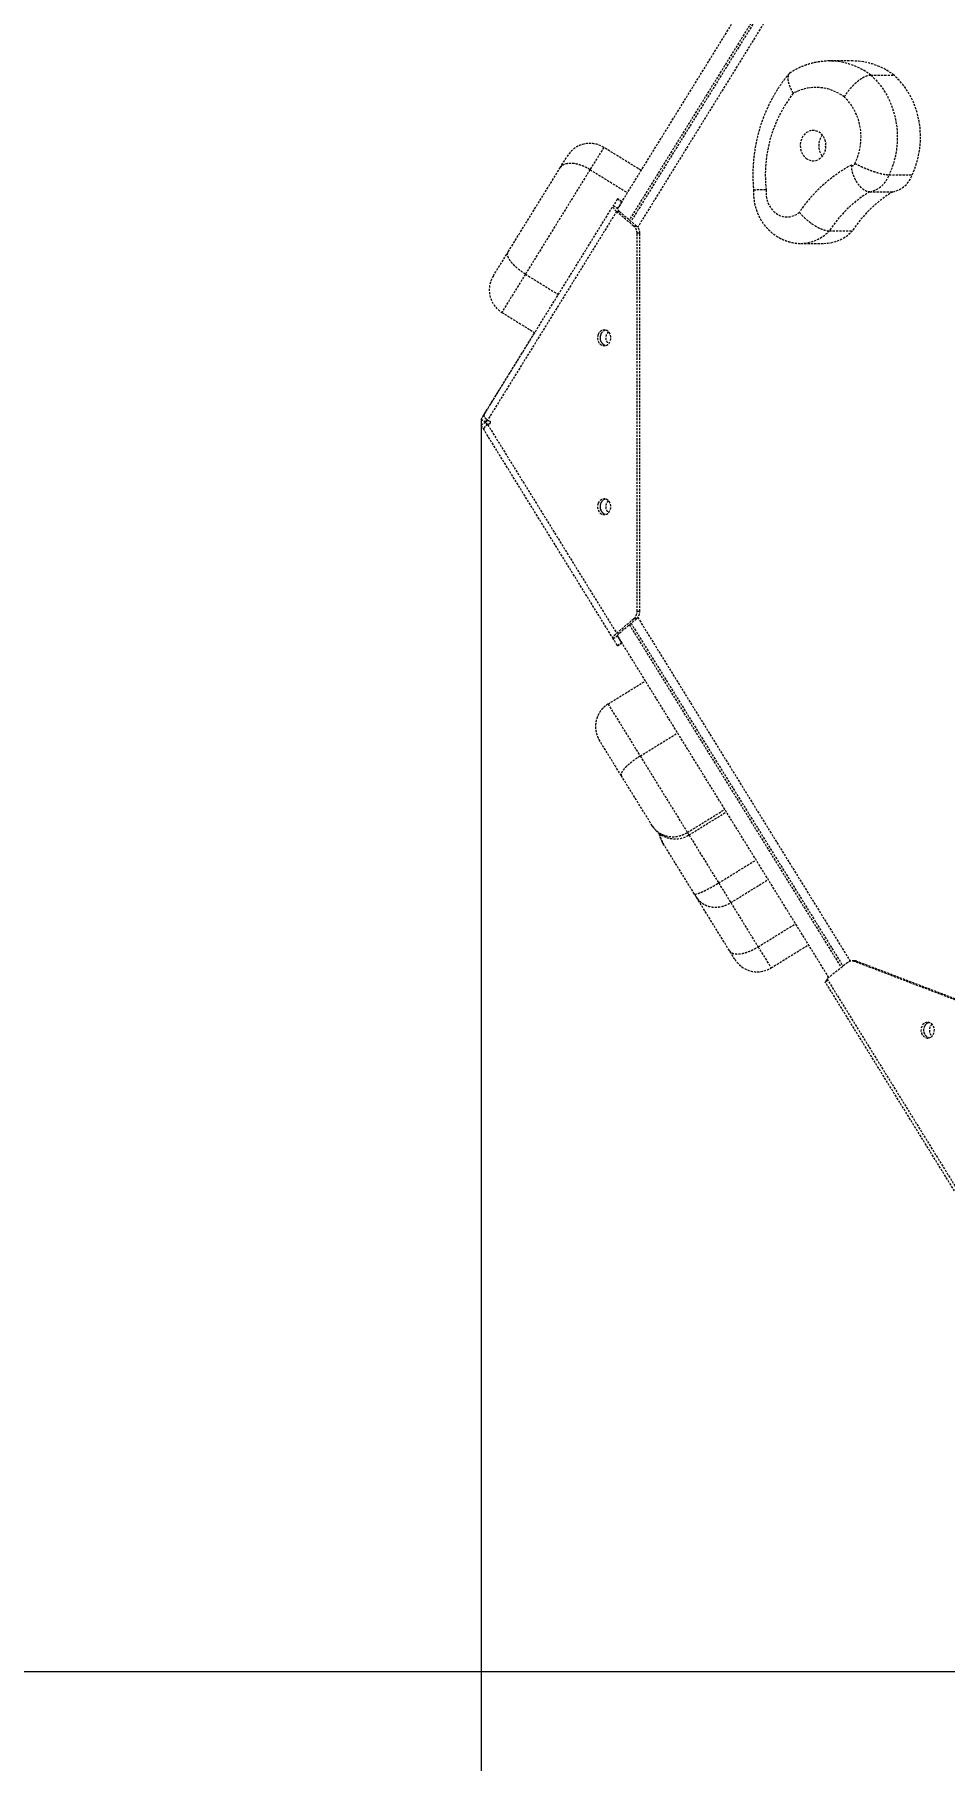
# Model space of a CAD drawing. Header units: millimetres. Extents: x -3160 to 2441, y -2789 to 2239.
# Drawn here: x -821 to -303, y -721 to 260 of the extents above; entities that cross this region are included whole.
import ezdxf

# ---------------------------------------------------------------- set-up
doc = ezdxf.new("R2010")
doc.units = ezdxf.units.MM
doc.linetypes.add('HIDDEN', pattern=[1.905, 1.27, -0.635])
for name, color, linetype in [('DIKOM_ОБЪЕКТ', 7, 'Continuous'), ('DIKOM_РАЗМЕР_ЗОНА', 7, 'Continuous'), ('DIKOM_РАЗМЕР_ОБЪЕКТА', 7, 'Continuous')]:
    doc.layers.add(name, color=color, linetype=linetype)
doc.styles.add('style1', font='arialbd.ttf', dxfattribs={"width": 0.8})
doc.dimstyles.new('1-50', dxfattribs={"dimtxt": 300, "dimasz": 200, "dimexe": 100, "dimexo": 0, "dimgap": 100, "dimtad": 1, "dimtxsty": 'style1', "dimcen": 200, "dimclrd": 7, "dimclre": 7, "dimclrt": 7, "dimadec": 1, "dimazin": 2, "dimtfac": 1, "dimtmove": 0, "dimatfit": 2, "dimfxl": 0, "dimlwd": 25, "dimlwe": 18, "dimarcsym": 0})

# ---------------------------------------------------------------- blocks, each defined once
blk = doc.blocks.new('*D0')
at = {"layer": 'Defpoints', "color": 0, "transparency": 16777216}
for p in [(295.78, 749.54), (-958.64, -670.94), (304.91, -670.94)]:
    blk.add_point(p, dxfattribs=at)
at = {"layer": 'DIKOM_РАЗМЕР_ОБЪЕКТА', "color": 7, "lineweight": 18, "transparency": 16777216}
for p, q in [((295.78, 749.54), (-1058.64, 749.54)), ((304.91, -670.94), (-1058.64, -670.94))]:
    blk.add_line(p, q, dxfattribs=at)
at = {"layer": 'DIKOM_РАЗМЕР_ОБЪЕКТА', "color": 7, "lineweight": 25, "transparency": 16777216}
blk.add_line((-958.64, 549.54), (-958.64, -470.94), dxfattribs=at)
at = {"layer": 'DIKOM_РАЗМЕР_ОБЪЕКТА', "color": 7, "transparency": 16777216}
for points in [[(-991.97, 549.54), (-925.3, 549.54), (-958.64, 749.54)], [(-991.97, -470.94), (-925.3, -470.94), (-958.64, -670.94)]]:
    blk.add_solid(points, dxfattribs=at)
at = {"layer": 'DIKOM_РАЗМЕР_ОБЪЕКТА', "color": 7, "transparency": 16777216, "insert": (-1211.81, 39.3), "char_height": 300, "attachment_point": 5, "rotation": 90, "style": 'style1'}
blk.add_mtext('{\\fArial|b0|i0|c204|p34;1420}', dxfattribs=at)
blk = doc.blocks.new('*D1')
at = {"layer": 'Defpoints', "color": 0, "transparency": 16777216}
for p in [(141.42, 2238.11), (-2709.95, -2159.51), (141.42, -2159.51)]:
    blk.add_point(p, dxfattribs=at)
at = {"layer": 'DIKOM_РАЗМЕР_ЗОНА', "color": 7, "lineweight": 18, "transparency": 16777216}
for p, q in [((141.42, 2238.11), (-2809.95, 2238.11)), ((141.42, -2159.51), (-2809.95, -2159.51))]:
    blk.add_line(p, q, dxfattribs=at)
at = {"layer": 'DIKOM_РАЗМЕР_ЗОНА', "color": 7, "lineweight": 25, "transparency": 16777216}
blk.add_line((-2709.95, 2038.11), (-2709.95, -1959.51), dxfattribs=at)
at = {"layer": 'DIKOM_РАЗМЕР_ЗОНА', "color": 7, "transparency": 16777216}
for points in [[(-2743.28, 2038.11), (-2676.61, 2038.11), (-2709.95, 2238.11)], [(-2743.28, -1959.51), (-2676.61, -1959.51), (-2709.95, -2159.51)]]:
    blk.add_solid(points, dxfattribs=at)
at = {"layer": 'DIKOM_РАЗМЕР_ЗОНА', "color": 7, "transparency": 16777216, "insert": (-2963.12, 8.17), "char_height": 300, "attachment_point": 5, "rotation": 90, "style": 'style1'}
blk.add_mtext('{\\fArial|b0|i0|c204|p34;4400}', dxfattribs=at)
blk = doc.blocks.new('*D2')
at = {"layer": 'Defpoints', "color": 0, "transparency": 16777216}
for p in [(-566.7, 39.68), (853.76, 39.3), (853.76, -1201.88)]:
    blk.add_point(p, dxfattribs=at)
at = {"layer": 'DIKOM_РАЗМЕР_ОБЪЕКТА', "color": 7, "lineweight": 18, "transparency": 16777216}
for p, q in [((-566.7, 39.68), (-566.7, -1301.88)), ((853.76, 39.3), (853.76, -1301.88))]:
    blk.add_line(p, q, dxfattribs=at)
at = {"layer": 'DIKOM_РАЗМЕР_ОБЪЕКТА', "color": 7, "lineweight": 25, "transparency": 16777216}
blk.add_line((-366.7, -1201.88), (653.76, -1201.88), dxfattribs=at)
at = {"layer": 'DIKOM_РАЗМЕР_ОБЪЕКТА', "color": 7, "transparency": 16777216}
for points in [[(-366.7, -1168.54), (-366.7, -1235.21), (-566.7, -1201.88)], [(653.76, -1168.54), (653.76, -1235.21), (853.76, -1201.88)]]:
    blk.add_solid(points, dxfattribs=at)
at = {"layer": 'DIKOM_РАЗМЕР_ОБЪЕКТА', "color": 7, "transparency": 16777216, "insert": (143.53, -948.7), "char_height": 300, "attachment_point": 5, "style": 'style1'}
blk.add_mtext('{\\fArial|b0|i0|c204|p34;1420}', dxfattribs=at)
blk = doc.blocks.new('*D3')
at = {"layer": 'Defpoints', "color": 0, "transparency": 16777216}
for p in [(-2152.02, 39.3), (2440.84, 36.45), (2440.84, -2689.31)]:
    blk.add_point(p, dxfattribs=at)
at = {"layer": 'DIKOM_РАЗМЕР_ЗОНА', "color": 7, "lineweight": 18, "transparency": 16777216}
for p, q in [((-2152.02, 39.3), (-2152.02, -2789.31)), ((2440.84, 36.45), (2440.84, -2789.31))]:
    blk.add_line(p, q, dxfattribs=at)
at = {"layer": 'DIKOM_РАЗМЕР_ЗОНА', "color": 7, "lineweight": 25, "transparency": 16777216}
blk.add_line((-1952.02, -2689.31), (2240.84, -2689.31), dxfattribs=at)
at = {"layer": 'DIKOM_РАЗМЕР_ЗОНА', "color": 7, "transparency": 16777216}
for points in [[(-1952.02, -2655.97), (-1952.02, -2722.64), (-2152.02, -2689.31)], [(2240.84, -2655.97), (2240.84, -2722.64), (2440.84, -2689.31)]]:
    blk.add_solid(points, dxfattribs=at)
at = {"layer": 'DIKOM_РАЗМЕР_ЗОНА', "color": 7, "transparency": 16777216, "insert": (109.23, -2436.13), "char_height": 300, "attachment_point": 5, "style": 'style1'}
blk.add_mtext('{\\fArial|b0|i0|c204|p34;4590}', dxfattribs=at)

msp = doc.modelspace()

# ---------------------------------------------------------------- linework, layer by layer
at = {"layer": 'DIKOM_ОБЪЕКТ', "color": 7, "linetype": 'HIDDEN', "lineweight": 15}
for p, q in [((-489.185, 160.732), (-369.199, 354.874)), ((-362.276, 348.956), (-482.546, 154.354)), ((-361.306, 348.127), (-481.576, 153.526)), ((-357.187, 345.328), (-477.783, 150.199)), ((-355.508, 244.637), (-368.652, 244.637)), ((-345.276, 236.514), (-332.132, 236.514)), ((-475.789, 182.406), (-497.055, 195.55)), ((-504.872, 182.902), (-483.606, 169.759)), ((-334.953, 179.963), (-321.81, 179.963)), ((-345.898, 170.338), (-332.754, 170.338)), ((-564.998, 43.766), (-491.723, 162.334)), ((-489.773, 159.18), (-563.048, 40.612)), ((-489.392, 166.103), (-491.723, 162.334)), ((-491.723, 162.334), (-489.171, 160.757)), ((-489.773, 159.18), (-479.904, 150.751)), ((-489.773, 159.18), (-488.196, 159.18)), ((-486.84, 164.526), (-489.392, 166.103)), ((-486.712, 164.734), (-489.263, 166.311)), ((-486.84, 164.526), (-489.171, 160.757)), ((-488.196, 159.18), (-478.327, 150.751)), ((-479.904, 150.751), (-478.327, 150.751)), ((-368.917, 148.079), (-355.774, 148.079)), ((-478.143, -68.119), (-478.151, 146.706)), ((-476.574, 146.706), (-478.151, 146.706)), ((-476.566, -68.119), (-476.574, 146.706)), ((-385.096, 140.973), (-371.953, 140.973)), ((-541.593, 123.487), (-522.878, 111.92)), ((-555.01, 101.778), (-536.295, 90.211)), ((-556.146, 58.093), (-536.295, 90.212)), ((-565.812, 42.453), (-558.272, 54.652)), ((-558.271, 54.651), (-558.272, 54.652)), ((-556.146, 58.093), (-556.144, 58.092)), ((-566.759, 40.916), (-564.983, 43.79)), ((-564.207, 39.339), (-566.759, 40.916)), ((-564.207, 39.239), (-566.759, 37.662)), ((-565.897, 42.311), (-565.812, 42.453)), ((-565.816, 42.446), (-565.812, 42.453)), ((-565.81, 42.452), (-565.812, 42.453)), ((-564.207, 39.339), (-563.306, 40.796)), ((-564.195, 39.336), (-564.207, 39.339)), ((-563.306, 37.781), (-564.207, 39.239)), ((-564.207, 39.239), (-564.195, 39.236)), ((-563.297, 40.789), (-564.195, 39.336)), ((-563.048, 40.612), (-561.8, 39.939)), ((-564.983, 34.789), (-566.759, 37.662)), ((-565.471, 35.578), (-564.997, 34.812)), ((-564.997, 34.812), (-565.471, 35.578)), ((-565.47, 35.578), (-565.471, 35.578)), ((-491.714, -83.748), (-564.997, 34.812)), ((-563.299, 37.786), (-564.195, 39.236)), ((-563.319, 37.823), (-561.801, 38.642)), ((-561.8, 38.64), (-563.048, 37.967)), ((-563.048, 37.967), (-489.764, -80.594)), ((-561.797, 38.642), (-561.801, 38.642)), ((-478.143, -68.119), (-476.566, -68.119)), ((-489.764, -80.594), (-479.896, -72.164)), ((-488.187, -80.594), (-478.319, -72.164)), ((-482.538, -75.768), (-362.12, -270.607)), ((-481.567, -74.939), (-361.126, -269.818)), ((-478.319, -72.164), (-479.896, -72.164)), ((-477.775, -71.612), (-357.031, -266.979)), ((-491.69, -83.787), (-491.972, -83.33)), ((-489.162, -82.171), (-491.714, -83.748)), ((-489.383, -87.518), (-491.714, -83.748)), ((-488.187, -80.594), (-489.764, -80.594)), ((-489.383, -87.518), (-486.831, -85.94)), ((-489.254, -87.726), (-486.702, -86.148)), ((-369.218, -276.242), (-489.175, -82.147)), ((-486.831, -85.94), (-489.162, -82.171)), ((-494.66, -120.825), (-473.394, -107.682)), ((-476.378, -150.405), (-455.112, -137.262)), ((-449.534, -193.84), (-428.268, -180.696)), ((-448.66, -195.254), (-427.394, -182.111)), ((-469.306, -190.381), (-468.505, -191.549)), ((-431.789, -222.552), (-410.523, -209.408)), ((-424.887, -233.721), (-403.62, -220.578)), ((-409.361, -258.842), (-388.095, -245.698)), ((-401.972, -270.798), (-380.706, -257.654)), ((-358.474, -267.713), (-370.235, -277.05)), ((-354.516, -266.856), (-356.093, -266.856)), ((-181.495, -333.293), (-354.779, -267.101)), ((-353.202, -267.101), (-354.779, -267.101)), ((-179.917, -333.294), (-353.202, -267.101)), ((-371.241, -278.677), (-369.786, -277.778)), ((-297.759, -397.589), (-371.241, -278.677)), ((-370.235, -277.05), (-296.753, -395.962))]:
    msp.add_line(p, q, dxfattribs=at)
at = {"layer": 'DIKOM_ОБЪЕКТ', "color": 7, "linetype": 'HIDDEN', "lineweight": 15, "flags": 128}
for points in [[(-345.276, 236.514), (-342.677, 234.017), (-340.28, 231.256), (-338.104, 228.254), (-336.165, 225.034), (-334.481, 221.622), (-333.063, 218.046), (-331.924, 214.335), (-331.074, 210.519), (-330.518, 206.629), (-330.261, 202.695), (-330.306, 198.751), (-330.651, 194.827), (-331.295, 190.955), (-332.232, 187.167), (-333.455, 183.493), (-334.953, 179.963)], [(-321.81, 179.963), (-320.311, 183.493), (-319.089, 187.167), (-318.152, 190.955), (-317.508, 194.827), (-317.162, 198.751), (-317.118, 202.695), (-317.374, 206.629), (-317.93, 210.519), (-318.781, 214.335), (-319.92, 218.046), (-321.337, 221.622), (-323.022, 225.034), (-324.961, 228.254), (-327.137, 231.256), (-329.534, 234.017), (-332.132, 236.514)], [(-354.424, 186.374), (-353.135, 189.235), (-352.127, 192.247), (-351.412, 195.373), (-350.998, 198.573), (-350.892, 201.808), (-351.093, 205.036), (-351.601, 208.218), (-352.408, 211.313), (-353.504, 214.282), (-354.876, 217.089), (-356.507, 219.698), (-358.375, 222.076), (-360.457, 224.193)], [(-382.106, 189.295), (-380.784, 188.499), (-379.354, 188.032), (-377.872, 187.913), (-376.401, 188.147), (-375, 188.725), (-373.726, 189.622), (-372.632, 190.803), (-371.763, 192.218), (-371.154, 193.81), (-370.83, 195.513), (-370.804, 197.258), (-371.077, 198.974), (-371.639, 200.59), (-372.466, 202.04), (-373.524, 203.264), (-374.77, 204.213), (-376.153, 204.848), (-377.617, 205.142), (-379.101, 205.084), (-380.544, 204.676), (-381.889, 203.935), (-383.079, 202.891), (-384.065, 201.586), (-384.808, 200.075), (-385.277, 198.419), (-385.453, 196.686), (-385.329, 194.946), (-384.909, 193.272), (-384.211, 191.731), (-383.264, 190.387), (-382.106, 189.295)], [(-521.927, 183.838), (-520.871, 185.546), (-519.931, 187.068), (-519.131, 188.363), (-518.493, 189.395), (-518.035, 190.136), (-517.77, 190.565), (-517.701, 190.676)], [(-497.055, 195.55), (-497.085, 195.502), (-497.283, 195.182), (-497.666, 194.561), (-498.23, 193.649), (-498.968, 192.456), (-499.87, 190.996), (-500.925, 189.289), (-502.12, 187.354), (-503.442, 185.217), (-504.872, 182.902)], [(-551.37, 136.198), (-548.8, 140.356), (-546.206, 144.554), (-543.6, 148.77), (-540.998, 152.981), (-538.413, 157.164), (-535.858, 161.297), (-533.348, 165.358), (-530.897, 169.325), (-528.516, 173.177), (-526.22, 176.893), (-524.019, 180.453), (-521.927, 183.838)], [(-504.872, 182.902), (-507.298, 178.977), (-509.838, 174.867), (-512.479, 170.593), (-515.21, 166.174), (-518.018, 161.632), (-520.888, 156.987), (-523.808, 152.262), (-526.764, 147.479), (-529.743, 142.661), (-532.728, 137.829), (-535.708, 133.008), (-538.668, 128.22), (-541.593, 123.487)], [(-404.816, 171.602), (-404.882, 169.285), (-404.621, 166.988), (-404.042, 164.773), (-403.16, 162.7), (-402, 160.826), (-400.592, 159.203), (-398.976, 157.875), (-397.196, 156.879), (-395.301, 156.241), (-393.342, 155.98), (-391.373, 156.102), (-389.448, 156.604), (-387.62, 157.472), (-385.939, 158.682)], [(-489.773, 159.18), (-490.313, 159.666), (-490.782, 160.144), (-491.171, 160.602), (-491.473, 161.034), (-491.682, 161.43), (-491.795, 161.783), (-491.809, 162.087), (-491.723, 162.334)], [(-488.196, 159.18), (-488.466, 159.423), (-488.7, 159.662), (-488.895, 159.891), (-489.046, 160.107), (-489.151, 160.305), (-489.207, 160.482), (-489.214, 160.633), (-489.171, 160.757)], [(-487.213, 163.922), (-487.047, 164.192), (-486.911, 164.41), (-486.81, 164.574), (-486.744, 164.682), (-486.714, 164.731), (-486.72, 164.721), (-486.762, 164.652), (-486.84, 164.526)], [(-559.883, 122.424), (-559.798, 122.561), (-559.528, 122.999), (-559.074, 123.733), (-558.442, 124.756), (-557.638, 126.057), (-556.669, 127.624), (-555.546, 129.441), (-554.28, 131.49), (-552.883, 133.75), (-551.37, 136.198)], [(-541.593, 123.487), (-543.599, 120.24), (-545.484, 117.19), (-547.234, 114.359), (-548.834, 111.77), (-550.271, 109.445), (-551.535, 107.4), (-552.614, 105.654), (-553.501, 104.219), (-554.188, 103.107), (-554.67, 102.327), (-554.943, 101.885), (-555.01, 101.778)], [(-500.342, 89.169), (-500.651, 87.941), (-500.653, 86.66), (-500.348, 85.43), (-499.76, 84.352), (-498.938, 83.511), (-497.948, 82.977), (-496.869, 82.793), (-495.791, 82.973), (-494.799, 83.503), (-493.974, 84.34), (-493.384, 85.417), (-493.075, 86.645), (-493.073, 87.926), (-493.378, 89.155), (-493.966, 90.234), (-494.788, 91.074), (-495.778, 91.608), (-496.856, 91.793), (-497.935, 91.613), (-498.927, 91.083), (-499.752, 90.245), (-500.342, 89.169)], [(-558.272, 54.652), (-557.963, 55.152), (-557.659, 55.645), (-557.363, 56.124), (-557.079, 56.583), (-556.812, 57.015), (-556.565, 57.414), (-556.342, 57.775), (-556.146, 58.093)], [(-500.339, -6.831), (-500.647, -8.059), (-500.649, -9.34), (-500.344, -10.57), (-499.756, -11.648), (-498.934, -12.489), (-497.944, -13.023), (-496.866, -13.207), (-495.787, -13.027), (-494.795, -12.497), (-493.971, -11.66), (-493.38, -10.583), (-493.071, -9.355), (-493.069, -8.074), (-493.375, -6.845), (-493.962, -5.766), (-494.784, -4.926), (-495.775, -4.392), (-496.853, -4.207), (-497.932, -4.387), (-498.923, -4.917), (-499.748, -5.755), (-500.339, -6.831)], [(-491.714, -83.748), (-491.799, -83.501), (-491.786, -83.197), (-491.673, -82.844), (-491.464, -82.448), (-491.162, -82.016), (-490.773, -81.557), (-490.304, -81.08), (-489.764, -80.594)], [(-489.254, -87.726), (-489.262, -87.713), (-489.305, -87.644), (-489.383, -87.518)], [(-489.162, -82.171), (-489.205, -82.047), (-489.198, -81.895), (-489.142, -81.719), (-489.037, -81.521), (-488.886, -81.305), (-488.691, -81.076), (-488.457, -80.837), (-488.187, -80.594)], [(-486.831, -85.94), (-486.753, -86.067), (-486.71, -86.135), (-486.704, -86.145), (-486.734, -86.096), (-486.801, -85.989), (-486.902, -85.825), (-487.037, -85.606), (-487.204, -85.336)], [(-494.66, -120.825), (-494.077, -121.769), (-493.291, -123.04), (-492.309, -124.629), (-491.138, -126.524), (-489.788, -128.708), (-488.269, -131.165), (-486.595, -133.875), (-484.777, -136.817), (-482.83, -139.966), (-480.77, -143.299), (-478.614, -146.788), (-476.378, -150.405)], [(-487.092, -161.603), (-488.839, -158.775), (-490.513, -156.067), (-492.095, -153.507), (-493.571, -151.12), (-494.925, -148.929), (-496.144, -146.956), (-497.215, -145.222), (-498.129, -143.744), (-498.876, -142.535), (-499.448, -141.609)], [(-476.378, -150.405), (-474.34, -153.704), (-472.275, -157.044), (-470.201, -160.4), (-468.135, -163.744), (-466.092, -167.049), (-464.09, -170.288), (-462.145, -173.435), (-460.272, -176.466), (-458.487, -179.355), (-456.803, -182.078), (-455.236, -184.615), (-453.796, -186.944), (-452.496, -189.048), (-451.347, -190.908), (-450.357, -192.509), (-449.534, -193.84)], [(-469.486, -190.089), (-470.123, -189.059), (-470.932, -187.75), (-471.904, -186.178), (-473.025, -184.363), (-474.283, -182.327), (-475.661, -180.098), (-477.142, -177.701), (-478.708, -175.168), (-480.338, -172.53), (-482.013, -169.82), (-483.711, -167.073), (-485.411, -164.322), (-487.092, -161.603)], [(-469.306, -190.381), (-469.319, -190.359), (-469.38, -190.26), (-469.486, -190.089)], [(-449.534, -193.84), (-449.115, -194.519), (-448.829, -194.982), (-448.681, -195.22), (-448.66, -195.254)], [(-448.66, -195.254), (-447.808, -196.633), (-445.969, -199.608), (-444.052, -202.711), (-442.071, -205.916), (-440.043, -209.198), (-437.984, -212.529), (-435.911, -215.883), (-433.841, -219.233), (-431.789, -222.552)], [(-463.299, -200.099), (-463.664, -199.509), (-463.844, -199.217), (-463.865, -199.185)], [(-445.542, -228.831), (-447.219, -226.118), (-448.917, -223.37), (-450.617, -220.62), (-452.296, -217.903), (-453.934, -215.253), (-455.509, -212.704), (-457.003, -210.287), (-458.397, -208.032), (-459.672, -205.969), (-460.813, -204.122), (-461.806, -202.515), (-462.638, -201.169), (-463.299, -200.099)], [(-431.789, -222.552), (-430.702, -224.312), (-429.646, -226.02), (-428.64, -227.648), (-427.7, -229.169), (-426.841, -230.558), (-426.078, -231.793), (-425.423, -232.853), (-424.887, -233.721)], [(-444.698, -230.198), (-444.706, -230.183), (-444.76, -230.096), (-444.86, -229.935), (-444.998, -229.711), (-445.166, -229.44), (-445.352, -229.139), (-445.542, -228.831)], [(-425.677, -260.973), (-428.37, -256.616), (-430.992, -252.374), (-433.534, -248.261), (-435.987, -244.291), (-438.343, -240.479), (-440.594, -236.838), (-442.731, -233.38), (-444.747, -230.117)], [(-424.887, -233.721), (-423.211, -236.432), (-421.448, -239.285), (-419.603, -242.27), (-417.682, -245.378), (-415.691, -248.6), (-413.636, -251.925), (-411.524, -255.342), (-409.361, -258.842)], [(-422.618, -265.924), (-422.669, -265.841), (-422.912, -265.447), (-423.349, -264.74), (-423.968, -263.739), (-424.751, -262.472), (-425.677, -260.973)], [(-409.361, -258.842), (-407.961, -261.107), (-406.675, -263.188), (-405.518, -265.059), (-404.507, -266.696), (-403.652, -268.08), (-402.964, -269.193), (-402.452, -270.021), (-402.122, -270.555), (-401.978, -270.787), (-401.972, -270.798)], [(-311.128, -310.113), (-310.264, -309.333), (-309.622, -308.298), (-309.254, -307.092), (-309.19, -305.813), (-309.435, -304.565), (-309.969, -303.449), (-310.749, -302.555), (-311.712, -301.955), (-312.779, -301.699), (-313.865, -301.806), (-314.881, -302.269), (-315.745, -303.049), (-316.387, -304.084), (-316.755, -305.29), (-316.819, -306.568), (-316.574, -307.816), (-316.04, -308.933), (-315.26, -309.827), (-314.297, -310.427), (-313.229, -310.683), (-312.144, -310.576), (-311.128, -310.113)], [(-313.303, -302.269), (-312.287, -301.806), (-312.235, -301.793)]]:
    msp.add_lwpolyline(points, dxfattribs=at)
at = {"layer": 'DIKOM_ОБЪЕКТ', "color": 7, "linetype": 'HIDDEN', "lineweight": 15}
for centre, radius, start, end in [((-368.976, 206.006), 38.632, 52.157312, 89.504808), ((-355.725, 206.316), 38.321, 52.000421, 89.675927), ((-329.966, 179.984), 75.318, 142.082563, 186.389936), ((-376.508, 203.117), 26.492, 52.709256, 119.08215), ((-504.941, 182.79), 15, 58.282526, 148.282526), ((-365.272, 196.535), 9.684, 141.575331, 218.424669), ((-366.288, 196.535), 4.907, 160.430132, 199.569868), ((-317.097, 112.463), 82.918, 118.239435, 146.123386), ((-355.572, 186.374), 1.148, 228.625195, 0.01521), ((-348.649, 184.502), 14.429, 280.994166, 341.664738), ((-335.506, 184.502), 14.429, 280.994001, 341.664903), ((-309.532, 109.696), 70.71, 120.95049, 147.123609), ((-296.388, 109.696), 70.71, 120.950538, 147.123561), ((-426.086, 127.078), 74.368, 148.159259, 148.347776), ((-483.466, 146.805), 5.316, 358.939222, 47.930531), ((-481.889, 146.805), 5.316, 358.939222, 47.930531), ((-385.332, 163.479), 22.508, 270.799341, 316.827906), ((-372.299, 163.733), 22.762, 270.87163, 316.551934), ((-547.124, 114.538), 15, 148.282526, 238.282526), ((-494.54, 87.311), 4.668, 145.57102, 251.101015), ((-494.513, 87.275), 4.655, 155.989378, 250.44477), ((-495.021, 87.878), 3.961, 105.466194, 160.981922), ((-495.103, 88.03), 3.808, 105.253539, 149.705555), ((-491.435, 87.306), 4.503, 130.800919, 229.439081), ((-560.708, 39.299), 6, 165.794967, 194.374403), ((-560.708, 39.299), 3, 153.76914, 211.721733), ((-494.537, -8.689), 4.668, 145.571073, 251.100944), ((-494.509, -8.725), 4.655, 155.98937, 250.444753), ((-495.017, -8.122), 3.961, 105.467332, 160.981969), ((-495.099, -7.97), 3.808, 105.253457, 149.705519), ((-491.431, -8.694), 4.503, 130.800399, 229.4396), ((-483.458, -68.218), 5.316, 312.073533, 1.06567), ((-481.882, -68.217), 5.317, 312.075764, 1.063438), ((-456.546, -182.495), 15, 222.706671, 301.717474), ((-451.105, -191.299), 15, 191.536265, 211.717474), ((-431.938, -222.312), 15, 211.717474, 217.134185), ((-409.858, -258.038), 15, 211.717474, 301.717474), ((-356.099, -270.595), 3.735, 69.308391, 129.491519), ((-354.521, -270.532), 3.675, 68.97289, 89.923737), ((-367.238, -279.919), 3.962, 136.952329, 158.798973), ((-310.661, -306.203), 4.678, 145.64873, 250.129669), ((-310.605, -306.148), 4.725, 124.826149, 250.529115), ((-311.241, -305.479), 3.8, 104.294543, 149.733336), ((-307.745, -306.093), 4.3, 129.802257, 181.539492), ((-307.742, -306.323), 4.304, 178.474825, 229.832796)]:
    msp.add_arc(centre, radius, start, end, dxfattribs=at)
for centre, ratio, start_param, end_param in [((-562.203, 39.291), 0.9341131, 5.2362204, 6.8057608), ((-562.202, 39.289), 0.9341396, 5.2358837, 7.3302788)]:
    msp.add_ellipse(centre, major_axis=(0.803, 0), ratio=ratio, start_param=start_param, end_param=end_param, dxfattribs=at)
for points, knots in [([(-391.643, 237.51), (-392.116, 236.955), (-393.637, 235.17), (-396.044, 231.988), (-398.786, 227.913), (-401.297, 223.646), (-403.571, 219.209), (-405.6, 214.618), (-407.375, 209.89), (-408.89, 205.045), (-410.138, 200.1), (-411.115, 195.076), (-411.816, 189.991), (-412.242, 184.865), (-412.378, 179.719), (-412.287, 175.223), (-412.042, 172.459), (-411.948, 171.404)], [0, 0, 0, 0, 0.0318869, 0.1024997, 0.1731884, 0.2440006, 0.3149196, 0.3859297, 0.4570161, 0.5281666, 0.5993692, 0.6706152, 0.7418967, 0.8132075, 0.8845422, 0.9558966, 1, 1, 1, 1]), ([(-391.019, 238.004), (-391.115, 237.958), (-391.536, 237.758), (-392.017, 237.07), (-392.426, 235.968), (-392.513, 234.561), (-392.3, 232.939), (-391.781, 231.11), (-390.877, 228.901), (-389.979, 227.239), (-389.391, 226.28), (-389.384, 226.269)], [0, 0, 0, 0, 0.0378873, 0.1651895, 0.2961531, 0.4239422, 0.555372, 0.6843918, 0.8170606, 0.9979049, 1, 1, 1, 1]), ([(-368.641, 244.629), (-368.702, 244.632), (-369.958, 244.684), (-372.411, 244.493), (-375.969, 244.034), (-379.476, 243.228), (-382.913, 242.129), (-386.256, 240.725), (-388.96, 239.331), (-390.516, 238.36), (-391.037, 238.035)], [0, 0, 0, 0, 0.0078029, 0.1601527, 0.3123682, 0.4645911, 0.6169845, 0.7697008, 0.9228742, 1, 1, 1, 1]), ([(-345.276, 236.514), (-345.732, 236.481), (-346.658, 236.414), (-348.262, 235.877), (-349.988, 235.028), (-351.775, 233.874), (-353.6, 232.436), (-355.38, 230.777), (-357.097, 228.915), (-358.827, 226.741), (-359.904, 225.125), (-360.445, 224.215), (-360.457, 224.193)], [0, 0, 0, 0, 0.1057715, 0.2146139, 0.3203877, 0.4292278, 0.5350208, 0.6438796, 0.749729, 0.8586441, 0.9966452, 1, 1, 1, 1]), ([(-504.872, 182.902), (-505.6, 183.325), (-507.056, 184.17), (-509.332, 185.154), (-511.596, 185.884), (-513.795, 186.335), (-515.86, 186.487), (-517.74, 186.349), (-519.372, 185.915), (-520.859, 185.136), (-521.607, 184.354), (-521.922, 183.846), (-521.927, 183.838)], [0, 0, 0, 0, 0.1069143, 0.2138286, 0.3207375, 0.4276473, 0.5346525, 0.6416589, 0.7489378, 0.8562167, 0.9978492, 1, 1, 1, 1]), ([(-356.331, 185.512), (-356.332, 185.504), (-356.405, 184.849), (-356.355, 183.52), (-355.914, 181.416), (-355.185, 179.216), (-354.139, 177.024), (-352.913, 175.073), (-351.562, 173.403), (-350.134, 172.062), (-348.682, 171.079), (-347.244, 170.457), (-346.346, 170.378), (-345.898, 170.338)], [0, 0, 0, 0, 0.0010789, 0.082536, 0.1644313, 0.2697851, 0.3751538, 0.4795721, 0.5839848, 0.6879782, 0.7919721, 0.8959865, 1, 1, 1, 1]), ([(-354.424, 186.374), (-354.413, 186.37), (-353.512, 185.986), (-351.872, 185.176), (-349.364, 184.044), (-347.034, 183.067), (-344.67, 182.172), (-342.38, 181.404), (-340.183, 180.773), (-338.187, 180.315), (-336.384, 180.019), (-335.434, 179.982), (-334.953, 179.963)], [0, 0, 0, 0, 0.0016816, 0.1432318, 0.2488643, 0.3575566, 0.4631163, 0.5717332, 0.6772692, 0.7858666, 0.8914011, 1, 1, 1, 1]), ([(-411.976, 171.408), (-411.978, 171.393), (-412.059, 170.358), (-411.999, 168.285), (-411.703, 165.22), (-411.081, 162.198), (-410.17, 159.255), (-408.968, 156.428), (-407.489, 153.75), (-405.748, 151.257), (-403.768, 148.979), (-401.572, 146.945), (-399.19, 145.181), (-396.651, 143.706), (-393.989, 142.536), (-391.237, 141.674), (-388.429, 141.158), (-386.339, 140.94), (-385.199, 140.991), (-385.004, 141)], [0, 0, 0, 0, 0.0009769, 0.0674699, 0.1341375, 0.2009438, 0.2678362, 0.3347471, 0.401592, 0.4682728, 0.534685, 0.6007304, 0.6663274, 0.7314238, 0.7959997, 0.8600695, 0.9236777, 0.9868972, 1, 1, 1, 1]), ([(-411.934, 171.405), (-411.93, 171.413), (-411.922, 171.432), (-411.411, 171.468), (-410.502, 171.51), (-409.186, 171.55), (-407.359, 171.586), (-405.79, 171.6), (-404.831, 171.602), (-404.816, 171.602)], [0, 0, 0, 0, 0.1176285, 0.2825982, 0.4475629, 0.6129498, 0.7783353, 0.9966819, 1, 1, 1, 1]), ([(-385.939, 158.682), (-385.93, 158.671), (-385.258, 157.845), (-383.954, 156.416), (-381.884, 154.511), (-379.904, 152.923), (-377.867, 151.509), (-375.833, 150.299), (-373.861, 149.327), (-372.012, 148.615), (-370.32, 148.166), (-369.385, 148.108), (-368.917, 148.079)], [0, 0, 0, 0, 0.0020438, 0.1451528, 0.2524598, 0.3597637, 0.4666008, 0.5734366, 0.6800747, 0.7867092, 0.8933564, 1, 1, 1, 1]), ([(-541.593, 123.487), (-542.287, 123.933), (-543.695, 124.838), (-545.634, 126.318), (-547.4, 127.855), (-548.904, 129.391), (-550.134, 130.909), (-551.036, 132.346), (-551.596, 133.687), (-551.812, 135.026), (-551.61, 135.811), (-551.373, 136.194), (-551.37, 136.198)], [0, 0, 0, 0, 0.1043104, 0.2116554, 0.3159639, 0.4232779, 0.527986, 0.635677, 0.7413941, 0.8501008, 0.9982862, 1, 1, 1, 1]), ([(-566.525, 40.772), (-566.619, 40.278), (-566.807, 39.29), (-566.617, 38.303), (-566.521, 37.808)], [0, 0, 0, 0, 0.4997344, 1, 1, 1, 1]), ([(-564.998, 43.766), (-565.094, 43.512), (-565.27, 43.047), (-564.958, 42.21), (-564.265, 41.409), (-563.474, 40.891), (-563.048, 40.612)], [0, 0, 0, 0, 0.2731888, 0.500018, 0.7304047, 1, 1, 1, 1]), ([(-563.048, 37.967), (-563.478, 37.681), (-564.266, 37.157), (-564.963, 36.36), (-565.275, 35.535), (-565.095, 35.065), (-564.997, 34.812)], [0, 0, 0, 0, 0.273191, 0.5000196, 0.7304031, 1, 1, 1, 1]), ([(-494.66, -120.825), (-495.341, -121.293), (-496.722, -122.241), (-498.447, -124.069), (-499.872, -126.156), (-500.915, -128.439), (-501.571, -130.886), (-501.81, -133.396), (-501.625, -135.94), (-500.947, -138.728), (-500.074, -140.593), (-499.455, -141.598), (-499.448, -141.609)], [0, 0, 0, 0, 0.1043126, 0.2116564, 0.3159649, 0.4232783, 0.527987, 0.6356765, 0.7413941, 0.8501013, 0.9982857, 1, 1, 1, 1]), ([(-476.378, -150.405), (-477.08, -150.851), (-478.503, -151.755), (-480.495, -153.186), (-482.334, -154.639), (-483.929, -156.054), (-485.265, -157.414), (-486.281, -158.659), (-486.966, -159.773), (-487.32, -160.8), (-487.244, -161.352), (-487.095, -161.597), (-487.092, -161.603)], [0, 0, 0, 0, 0.1057747, 0.2146158, 0.3203874, 0.4292272, 0.535022, 0.6438799, 0.7497294, 0.8586425, 0.9966451, 1, 1, 1, 1]), ([(-469.486, -190.089), (-469.48, -190.099), (-468.966, -190.928), (-467.846, -192.323), (-465.85, -193.945), (-463.791, -195.085), (-461.51, -195.871), (-459.116, -196.264), (-456.63, -196.262), (-454.175, -195.855), (-451.756, -195.077), (-450.282, -194.256), (-449.534, -193.84)], [0, 0, 0, 0, 0.00168177, 0.14323212, 0.24886343, 0.35755805, 0.46311686, 0.57173472, 0.67727113, 0.78586622, 0.89140236, 1, 1, 1, 1]), ([(-465.236, -194.546), (-465.231, -194.636), (-465.184, -195.552), (-464.632, -197.447), (-463.869, -199.174), (-463.313, -200.078), (-463.299, -200.099)], [0, 0, 0, 0, 0.0454416, 0.460851, 0.987201, 1, 1, 1, 1]), ([(-445.542, -228.831), (-445.542, -228.831), (-445.521, -228.863), (-445.22, -228.932), (-444.33, -228.766), (-443.191, -228.417), (-441.743, -227.856), (-440.055, -227.105), (-438.147, -226.168), (-436.109, -225.085), (-433.96, -223.871), (-432.52, -222.996), (-431.789, -222.552)], [0, 0, 0, 0, 0.00168054, 0.14323207, 0.24886445, 0.35755664, 0.46311755, 0.57173551, 0.67727158, 0.78586653, 0.89140321, 1, 1, 1, 1]), ([(-443.879, -231.356), (-443.806, -231.461), (-443.376, -232.085), (-442.354, -233.129), (-440.704, -234.436), (-438.695, -235.456), (-436.503, -236.103), (-434.19, -236.373), (-431.805, -236.257), (-429.415, -235.773), (-427.067, -234.949), (-425.614, -234.13), (-424.887, -233.721)], [0, 0, 0, 0, 0.0178516, 0.1055219, 0.2183026, 0.3310997, 0.44288, 0.554656, 0.6659846, 0.7773081, 0.8886546, 1, 1, 1, 1]), ([(-425.677, -260.973), (-425.673, -260.979), (-425.388, -261.44), (-424.705, -262.109), (-423.326, -262.698), (-421.805, -262.948), (-420.034, -262.907), (-418.072, -262.591), (-415.96, -262.003), (-413.765, -261.17), (-411.533, -260.121), (-410.085, -259.268), (-409.361, -258.842)], [0, 0, 0, 0, 0.00204479, 0.14515393, 0.25246024, 0.35976346, 0.46660034, 0.57343758, 0.68007314, 0.78670989, 0.89335609, 1, 1, 1, 1])]:
    msp.add_open_spline(points, degree=3, knots=knots, dxfattribs=at)

# ---------------------------------------------------------------- dimensions: what is measured, and where the dimension line sits
at = {"layer": 'DIKOM_РАЗМЕР_ЗОНА'}
dim = msp.add_linear_dim(base=(-2709.946, -2159.507), p1=(141.425, 2238.107), p2=(141.425, -2159.507), angle=90, text='{\\fArial|b0|i0|c204|p34;4400}', dimstyle='1-50', dxfattribs=at)
dim.commit()
dim.dimension.update_dxf_attribs({"geometry": '*D1', "text_midpoint": (-2709.946, 8.168), "dimtype": 160})
dim = msp.add_linear_dim(base=(2440.837, -2689.307), p1=(-2152.019, 39.3), p2=(2440.837, 36.447), text='{\\fArial|b0|i0|c204|p34;4590}', dimstyle='1-50', dxfattribs=at)
dim.commit()
dim.dimension.update_dxf_attribs({"geometry": '*D3', "text_midpoint": (109.233, -2689.307), "dimtype": 160})
at = {"layer": 'DIKOM_РАЗМЕР_ОБЪЕКТА'}
dim = msp.add_linear_dim(base=(-958.638, -670.936), p1=(295.784, 749.535), p2=(304.914, -670.936), angle=90, text='{\\fArial|b0|i0|c204|p34;1420}', dimstyle='1-50', dxfattribs=at)
dim.commit()
dim.dimension.update_dxf_attribs({"geometry": '*D0', "text_midpoint": (-958.638, 39.299), "dimtype": 160})
dim = msp.add_linear_dim(base=(853.763, -1201.875), p1=(-566.696, 39.676), p2=(853.763, 39.3), text='{\\fArial|b0|i0|c204|p34;1420}', dimstyle='1-50', dxfattribs=at)
dim.commit()
dim.dimension.update_dxf_attribs({"geometry": '*D2', "text_midpoint": (143.534, -1201.875), "dimtype": 160})

doc.saveas('drawing.dxf')
